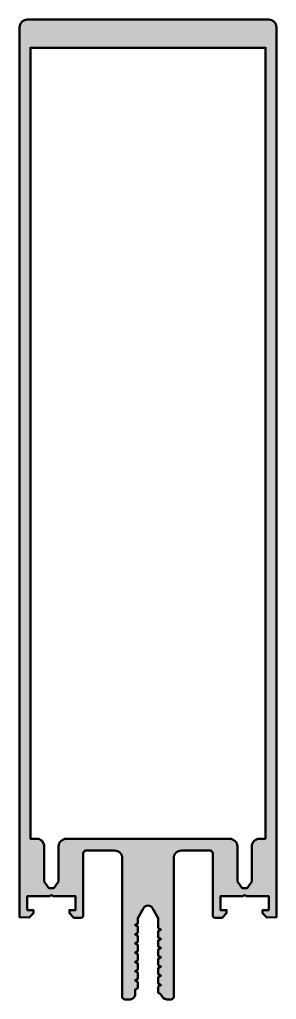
# Model space of a CAD drawing. Extents: x -25 to 25, y -16 to 175.
import ezdxf

# ---------------------------------------------------------------- set-up
doc = ezdxf.new("R2010")
doc.units = 0
doc.layers.add('0S-Alu contour', color=7, linetype='Continuous', lineweight=50)
doc.layers.add('0S-Alu hatch', color=252, linetype='Continuous', lineweight=25)

# ---------------------------------------------------------------- blocks, each defined once
blk = doc.blocks.new('322310__5682B263_BFF3_4427_80BB_B34D6B23DF9E_')
at = {"layer": '0S-Alu hatch'}
h = blk.add_hatch(color=256, dxfattribs=at)
edge = h.paths.add_edge_path()
edge.add_ellipse((23.49999999999997, 173.4999999999999), major_axis=(-1.500000000000028, 0), ratio=1, start_angle=180, end_angle=269.9999999999984, ccw=False)
edge.add_line((25, 173.5), (25, 0))
edge.add_line((25, 0), (23.11511230468749, -0.01519775390625))
edge.add_line((23.11511230468749, -0.01519775390625), (22.29962158203125, 0.8002929687500284))
edge.add_line((22.29962158203125, 0.8002929687500284), (22.29962158203125, 1.4002685546875))
edge.add_line((22.29962158203125, 1.4002685546875), (23.4996337890625, 1.4002685546875))
edge.add_line((23.4996337890625, 1.4002685546875), (23.4996337890625, 4.1007080078125))
edge.add_line((23.4996337890625, 4.1007080078125), (19.04766845703125, 4.1007080078125))
edge.add_arc((18.79864501953125, 4.046121894272232), 0.2549359060935657, 12.36372929278579, 167.6362707072142)
edge.add_line((18.54962158203125, 4.1007080078125), (14.099609375, 4.1007080078125))
edge.add_line((14.099609375, 4.1007080078125), (14.099609375, 1.3992919921875))
edge.add_line((14.099609375, 1.3992919921875), (15.29962158203125, 1.3992919921875))
edge.add_line((15.29962158203125, 1.3992919921875), (15.29962158203125, 0.7993164062499716))
edge.add_line((15.29962158203125, 0.7993164062499716), (14.41497802734381, -0.0853271484374432))
edge.add_line((14.41497802734381, -0.0853271484374432), (13.10397338867187, -0.0958862304687216))
edge.add_ellipse((13.1000857585438, 0.4041783288424328), major_axis=(-0.5000796707996354, 0), ratio=1, start_angle=0.014389773097377656, end_angle=90.44542311020768, ccw=False)
edge.add_line((12.60000610351562, 0.4040527343749509), (12.60000610351562, 12.50009155273437))
edge.add_arc((12.10019351790385, 12.5002789671226), 0.4998126207491004, 359.9785158411887, 450.0214841588046)
edge.add_line((12.10000610351562, 13.00009155273437), (6.5, 13.00009155273437))
edge.add_arc((6.499242772819044, 11.50084877991534), 1.499242964046565, 89.97106144601884, 180.0289385539796)
edge.add_line((5.000000000000003, 11.50009155273443), (5.000030517578128, -15.49969482421875))
edge.add_ellipse((4.498800052363177, -15.49853760236821), major_axis=(-0.5012318010880876, 0), ratio=1, start_angle=90.98839986225317, end_angle=179.8677179166249, ccw=False)
edge.add_line((4.507446289062446, -15.99969482421875), (3.657775878906274, -15.99969482421875))
edge.add_ellipse((3.754257652131737, -14.74823995284213), major_axis=(-1.255168525600047, 0), ratio=1, start_angle=11.570800747698684, end_angle=85.59146311381909, ccw=False)
edge.add_line((2.524597167968703, -15), (1.999816894531246, -14.695556640625))
edge.add_line((1.999816894531246, -14.695556640625), (1.999511718749996, -13.48895263671872))
edge.add_line((1.999511718749996, -13.48895263671872), (2.499572753906253, -13.20001220703128))
edge.add_line((2.499572753906253, -13.20001220703128), (1.99981689453125, -12.91094970703125))
edge.add_line((1.99981689453125, -12.91094970703125), (1.99951171875, -11.68896484375))
edge.add_line((1.99951171875, -11.68896484375), (2.49957275390625, -11.4000244140625))
edge.add_line((2.49957275390625, -11.4000244140625), (1.99981689453125, -11.1109619140625))
edge.add_line((1.99981689453125, -11.1109619140625), (1.99951171875, -9.8880615234375))
edge.add_line((1.99951171875, -9.8880615234375), (2.49957275390625, -9.5999755859375))
edge.add_line((2.49957275390625, -9.5999755859375), (1.99981689453125, -9.31103515625))
edge.add_line((1.99981689453125, -9.31103515625), (1.99951171875, -8.088134765625))
edge.add_line((1.99951171875, -8.088134765625), (2.49957275390625, -7.800048828125))
edge.add_line((2.49957275390625, -7.800048828125), (1.99981689453125, -7.5111083984375))
edge.add_line((1.99981689453125, -7.5111083984375), (1.99951171875, -6.2880859375))
edge.add_line((1.99951171875, -6.2880859375), (2.49957275390625, -6))
edge.add_line((2.49957275390625, -6), (1.99981689453125, -5.7109375))
edge.add_line((1.99981689453125, -5.7109375), (1.99951171875, -4.48809814453125))
edge.add_line((1.99951171875, -4.48809814453125), (2.49957275390625, -4.20001220703125))
edge.add_line((2.49957275390625, -4.20001220703125), (1.99981689453125, -3.91107177734375))
edge.add_line((1.99981689453125, -3.91107177734375), (1.99951171875, -2.6881103515625))
edge.add_line((1.99951171875, -2.6881103515625), (2.49957275390625, -2.4000244140625))
edge.add_line((2.49957275390625, -2.4000244140625), (1.99981689453125, -2.111083984375))
edge.add_line((1.99981689453125, -2.111083984375), (1.99920654296875, -0.1644287109375))
edge.add_line((1.99920654296875, -0.1644287109375), (0.87847900390625, 1.78204345703125))
edge.add_arc((0.002105712890625, 1.300276847618022), 1.000064603488732, 28.79881091549187, 151.2011890845081)
edge.add_line((-0.8742675781249996, 1.78204345703125), (-1.99810791015625, -0.1644287109375))
edge.add_line((-1.99810791015625, -0.1644287109375), (-2.00048828125, -1.2110595703125))
edge.add_line((-2.00048828125, -1.2110595703125), (-2.50054931640625, -1.5))
edge.add_line((-2.50054931640625, -1.5), (-2.00048828125, -1.7880859375))
edge.add_line((-2.00048828125, -1.7880859375), (-2.00048828125, -3.0111083984375))
edge.add_line((-2.00048828125, -3.0111083984375), (-2.50054931640625, -3.300048828125))
edge.add_line((-2.50054931640625, -3.300048828125), (-2.00048828125, -3.588134765625))
edge.add_line((-2.00048828125, -3.588134765625), (-2.00048828125, -4.8109130859375))
edge.add_line((-2.00048828125, -4.8109130859375), (-2.50054931640625, -5.0999755859375))
edge.add_line((-2.50054931640625, -5.0999755859375), (-2.00048828125, -5.3880615234375))
edge.add_line((-2.00048828125, -5.3880615234375), (-2.00048828125, -6.611083984375))
edge.add_line((-2.00048828125, -6.611083984375), (-2.50054931640625, -6.9000244140625))
edge.add_line((-2.50054931640625, -6.9000244140625), (-2.00048828125, -7.1881103515625))
edge.add_line((-2.00048828125, -7.1881103515625), (-2.00048828125, -8.41107177734375))
edge.add_line((-2.00048828125, -8.41107177734375), (-2.50054931640625, -8.700012207031278))
edge.add_line((-2.50054931640625, -8.700012207031278), (-2.00048828125, -8.98809814453125))
edge.add_line((-2.00048828125, -8.98809814453125), (-2.00048828125, -10.2109375))
edge.add_line((-2.00048828125, -10.2109375), (-2.50054931640625, -10.5))
edge.add_line((-2.50054931640625, -10.5), (-2.00048828125, -10.7889404296875))
edge.add_line((-2.00048828125, -10.7889404296875), (-2.00048828125, -12.010986328125))
edge.add_line((-2.00048828125, -12.010986328125), (-2.50054931640625, -12.300048828125))
edge.add_line((-2.50054931640625, -12.300048828125), (-2.00048828125, -12.5889892578125))
edge.add_line((-2.00048828125, -12.5889892578125), (-2.00048828125, -13.7955322265625))
edge.add_line((-2.00048828125, -13.7955322265625), (-2.4981689453125, -14.10003662109369))
edge.add_line((-2.4981689453125, -14.10003662109369), (-2.500549316406253, -15.00268554687497))
edge.add_ellipse((-3.500161316476203, -15.00307354680505), major_axis=(-0.999612075371137, 0), ratio=1, start_angle=89.97776061379312, end_angle=180.0222393862167, ccw=False)
edge.add_line((-3.50054931640625, -16.002685546875), (-4.5006103515625, -16.002685546875))
edge.add_ellipse((-4.501260466445914, -15.50394321013623), major_axis=(-0.4987427604537304, 0), ratio=1, start_angle=0.20610678626849221, end_angle=90.0746854942472, ccw=False)
edge.add_line((-5, -15.50573730468753), (-5, 11.50009155273437))
edge.add_arc((-6.499254151589667, 11.50083740114471), 1.499254337111854, 359.9714965187958, 450.0285034812129)
edge.add_line((-6.5, 13.00009155273437), (-12.10000610351562, 13.00009155273437))
edge.add_arc((-12.10019351790385, 12.5002789671226), 0.4998126207491004, 89.9785158411953, 180.0214841588282)
edge.add_line((-12.60000610351562, 12.50009155273432), (-12.60000610351562, 0.4040527343750569))
edge.add_ellipse((-13.10008575854392, 0.4041783288425279), major_axis=(-0.5000796707997588, 0), ratio=1, start_angle=89.5545768898034, end_angle=179.9856102269027, ccw=False)
edge.add_line((-13.10397338867189, -0.09588623046875), (-14.41497802734375, -0.0853271484375))
edge.add_line((-14.41497802734375, -0.0853271484375), (-15.29962158203125, 0.79931640625))
edge.add_line((-15.29962158203125, 0.79931640625), (-15.29962158203125, 1.3992919921875))
edge.add_line((-15.29962158203125, 1.3992919921875), (-14.099609375, 1.3992919921875))
edge.add_line((-14.099609375, 1.3992919921875), (-14.099609375, 4.1007080078125))
edge.add_line((-14.099609375, 4.1007080078125), (-18.54962158203125, 4.1007080078125))
edge.add_arc((-18.79864501953125, 4.046121894272232), 0.2549359060935657, 12.36372929278579, 167.6362707072142)
edge.add_line((-19.04766845703125, 4.1007080078125), (-23.4996337890625, 4.1007080078125))
edge.add_line((-23.4996337890625, 4.1007080078125), (-23.4996337890625, 1.4002685546875))
edge.add_line((-23.4996337890625, 1.4002685546875), (-22.29962158203125, 1.4002685546875))
edge.add_line((-22.29962158203125, 1.4002685546875), (-22.29962158203125, 0.80029296875))
edge.add_line((-22.29962158203125, 0.80029296875), (-23.1151123046875, -0.01519775390625))
edge.add_line((-23.1151123046875, -0.01519775390625), (-25, 0))
edge.add_line((-25, 0), (-25, 173.5))
edge.add_ellipse((-23.50000000000002, 173.5), major_axis=(-1.499999999999981, 0), ratio=1, start_angle=269.9999999999993, end_angle=360, ccw=False)
edge.add_line((-23.5, 175), (23.50000000000001, 175))
edge = h.paths.add_edge_path()
edge.add_line((22.89971923828125, 15.30007934570312), (22.89971923828125, 169.5))
edge.add_line((22.89971923828125, 169.5), (-22.90020751953125, 169.5))
edge.add_line((-22.90020751953125, 169.5), (-22.90020751953125, 15.32254028320312))
edge.add_line((-22.90020751953125, 15.32254028320312), (-21.700927734375, 15.32254028320312))
edge.add_ellipse((-21.700927734375, 13.82254028320312), major_axis=(-1.5, 0), ratio=1, start_angle=180, end_angle=270, ccw=False)
edge.add_line((-20.200927734375, 13.82254028320312), (-20.200927734375, 6.99969482421875))
edge.add_line((-20.200927734375, 6.99969482421875), (-19.29373168945313, 5.704116821289062))
edge.add_line((-19.29373168945313, 5.704116821289062), (-18.30810546875, 5.704116821289062))
edge.add_line((-18.30810546875, 5.704116821289062), (-17.40090942382812, 6.999710083007812))
edge.add_line((-17.40090942382812, 6.999710083007812), (-17.40090942382812, 13.80007934572674))
edge.add_ellipse((-15.90090503293038, 13.80007495480538), major_axis=(-1.500004390904174, 0), ratio=1, start_angle=270.0001677194486, end_angle=359.99983227964947, ccw=False)
edge.add_line((-15.90090942382813, 15.30007934570312), (15.90042114257813, 15.30007934570312))
edge.add_ellipse((15.90041538270128, 13.80007358582628), major_axis=(-1.5000057598879, 0), ratio=1, start_angle=180.0002200103621, end_angle=269.9997799897555, ccw=False)
edge.add_line((17.40042114257813, 13.80007934570312), (17.40042114257813, 6.999694824218778))
edge.add_line((17.40042114257813, 6.999694824218778), (18.30761718749999, 5.704116821289062))
edge.add_line((18.30761718749999, 5.704116821289062), (19.29324340820313, 5.704116821289062))
edge.add_line((19.29324340820313, 5.704116821289062), (20.200439453125, 6.999694824218778))
edge.add_line((20.200439453125, 6.999694824218778), (20.200439453125, 13.80007934570621))
edge.add_ellipse((21.70044521300184, 13.80007358582628), major_axis=(-1.500005759887893, 0), ratio=1, start_angle=270.00022001024394, end_angle=359.999779989638, ccw=False)
edge.add_line((21.700439453125, 15.30007934570312), (22.89971923828125, 15.30007934570312))
at = {"layer": '0S-Alu contour', "color": 7}
for points in [[(-23.5, 175), (23.50000000000001, 175)], [(-19.04766845703125, 4.1007080078125), (-23.4996337890625, 4.1007080078125), (-23.4996337890625, 1.4002685546875), (-22.29962158203125, 1.4002685546875), (-22.29962158203125, 0.80029296875), (-23.1151123046875, -0.01519775390625), (-25, 0), (-25, 173.5)], [(25, 173.5), (25, 0), (23.11511230468749, -0.01519775390625), (22.29962158203125, 0.8002929687500284), (22.29962158203125, 1.4002685546875), (23.4996337890625, 1.4002685546875), (23.4996337890625, 4.1007080078125), (19.04766845703125, 4.1007080078125)], [(22.89971923828125, 15.30007934570312), (22.89971923828125, 169.5), (-22.90020751953125, 169.5), (-22.90020751953125, 15.32254028320312), (-21.700927734375, 15.32254028320312)], [(-15.90090942382813, 15.30007934570312), (15.90042114257813, 15.30007934570312)], [(21.700439453125, 15.30007934570312), (22.89971923828125, 15.30007934570312)], [(-20.200927734375, 13.82254028320312), (-20.200927734375, 6.99969482421875), (-19.29373168945313, 5.704116821289062), (-18.30810546875, 5.704116821289062), (-17.40090942382812, 6.999710083007812), (-17.40090942382812, 13.80007934572674)], [(17.40042114257813, 13.80007934570312), (17.40042114257813, 6.999694824218778), (18.30761718749999, 5.704116821289062), (19.29324340820313, 5.704116821289062), (20.200439453125, 6.999694824218778), (20.200439453125, 13.80007934570621)], [(-12.60000610351562, 12.50009155273432), (-12.60000610351562, 0.4040527343750569)], [(-6.5, 13.00009155273437), (-12.10000610351562, 13.00009155273437)], [(-5, -15.50573730468753), (-5, 11.50009155273437)], [(5.000000000000003, 11.50009155273443), (5.000030517578128, -15.49969482421875)], [(12.10000610351562, 13.00009155273437), (6.5, 13.00009155273437)], [(12.60000610351562, 0.4040527343749509), (12.60000610351562, 12.50009155273437)], [(-13.10397338867189, -0.09588623046875), (-14.41497802734375, -0.0853271484375), (-15.29962158203125, 0.79931640625), (-15.29962158203125, 1.3992919921875), (-14.099609375, 1.3992919921875), (-14.099609375, 4.1007080078125), (-18.54962158203125, 4.1007080078125)], [(18.54962158203125, 4.1007080078125), (14.099609375, 4.1007080078125), (14.099609375, 1.3992919921875), (15.29962158203125, 1.3992919921875), (15.29962158203125, 0.7993164062499716), (14.41497802734381, -0.0853271484374432), (13.10397338867187, -0.0958862304687216)], [(-0.8742675781249996, 1.78204345703125), (-1.99810791015625, -0.1644287109375), (-2.00048828125, -1.2110595703125), (-2.50054931640625, -1.5), (-2.00048828125, -1.7880859375), (-2.00048828125, -3.0111083984375), (-2.50054931640625, -3.300048828125), (-2.00048828125, -3.588134765625), (-2.00048828125, -4.8109130859375), (-2.50054931640625, -5.0999755859375), (-2.00048828125, -5.3880615234375), (-2.00048828125, -6.611083984375), (-2.50054931640625, -6.9000244140625), (-2.00048828125, -7.1881103515625), (-2.00048828125, -8.41107177734375), (-2.50054931640625, -8.700012207031278), (-2.00048828125, -8.98809814453125), (-2.00048828125, -10.2109375), (-2.50054931640625, -10.5), (-2.00048828125, -10.7889404296875), (-2.00048828125, -12.010986328125), (-2.50054931640625, -12.300048828125), (-2.00048828125, -12.5889892578125), (-2.00048828125, -13.7955322265625), (-2.4981689453125, -14.10003662109369), (-2.500549316406253, -15.00268554687497)], [(2.524597167968703, -15), (1.999816894531246, -14.695556640625), (1.999511718749996, -13.48895263671872), (2.499572753906253, -13.20001220703128), (1.99981689453125, -12.91094970703125), (1.99951171875, -11.68896484375), (2.49957275390625, -11.4000244140625), (1.99981689453125, -11.1109619140625), (1.99951171875, -9.8880615234375), (2.49957275390625, -9.5999755859375), (1.99981689453125, -9.31103515625), (1.99951171875, -8.088134765625), (2.49957275390625, -7.800048828125), (1.99981689453125, -7.5111083984375), (1.99951171875, -6.2880859375), (2.49957275390625, -6), (1.99981689453125, -5.7109375), (1.99951171875, -4.48809814453125), (2.49957275390625, -4.20001220703125), (1.99981689453125, -3.91107177734375), (1.99951171875, -2.6881103515625), (2.49957275390625, -2.4000244140625), (1.99981689453125, -2.111083984375), (1.99920654296875, -0.1644287109375), (0.87847900390625, 1.78204345703125)], [(-3.50054931640625, -16.002685546875), (-4.5006103515625, -16.002685546875)], [(4.507446289062446, -15.99969482421875), (3.657775878906274, -15.99969482421875)]]:
    blk.add_lwpolyline(points, dxfattribs=at)
at = {"layer": '0S-Alu contour', "color": 7, "extrusion": (0, 0, -1)}
for centre, radius, start, end in [((23.50000000000002, 173.5), 1.499999999999982, 0, 90.00000000000067), ((-23.49999999999997, 173.4999999999999), 1.500000000000028, 90.0000000000016, 180), ((21.700927734375, 13.82254028320312), 1.5, 90, 180), ((15.90090503293038, 13.80007495480538), 1.500004390904174, 0.0001677203505296, 89.99983228055139), ((-15.90041538270128, 13.80007358582628), 1.5000057598879, 90.0002200102445, 179.9997799896379), ((-21.70044521300184, 13.80007358582628), 1.500005759887893, 0.0002200103620266, 89.99977998975605), ((13.10008575854392, 0.4041783288425279), 0.5000796707997588, 180.0143897730974, 270.4454231101966), ((-13.1000857585438, 0.4041783288424328), 0.5000796707996354, 269.5545768897923, 359.9856102269026), ((3.500161316476203, -15.00307354680505), 0.999612075371137, 179.9777606137833, 270.0222393862069), ((-3.754257652131737, -14.74823995284213), 1.255168525600047, 274.408536886181, 348.4291992523013), ((4.501260466445914, -15.50394321013623), 0.4987427604537304, 269.9253145057528, 359.7938932137315), ((-4.498800052363177, -15.49853760236821), 0.5012318010880876, 180.1322820833752, 269.0116001377468)]:
    blk.add_arc(centre, radius, start, end, dxfattribs=at)
at = {"layer": '0S-Alu contour', "color": 7}
for centre, radius, start, end in [((-12.10019351790385, 12.5002789671226), 0.4998126207491004, 89.9785158411953, 180.0214841588282), ((-6.499254151589667, 11.50083740114471), 1.499254337111854, 359.9714965187958, 90.02850348121294), ((6.499242772819044, 11.50084877991534), 1.499242964046565, 89.97106144601884, 180.0289385539796), ((12.10019351790385, 12.5002789671226), 0.4998126207491004, 359.9785158411887, 90.0214841588047), ((-18.79864501953125, 4.046121894272232), 0.2549359060935657, 12.36372929278579, 167.6362707072142), ((18.79864501953125, 4.046121894272232), 0.2549359060935657, 12.36372929278579, 167.6362707072142), ((0.002105712890625, 1.300276847618022), 1.000064603488732, 28.79881091549187, 151.2011890845081)]:
    blk.add_arc(centre, radius, start, end, dxfattribs=at)
blk = doc.blocks.new('322310__8B707EE0_EA44_4FE7_83CD_D874E7616B7C_')
at = {"layer": '0S-Alu contour', "color": 7}
blk.add_blockref('322310__5682B263_BFF3_4427_80BB_B34D6B23DF9E_', (0, 0), dxfattribs=at)

msp = doc.modelspace()

# ---------------------------------------------------------------- block references
at = {"layer": '0S-Alu contour', "color": 7}
msp.add_blockref('322310__8B707EE0_EA44_4FE7_83CD_D874E7616B7C_', (0, 0), dxfattribs=at)

doc.saveas('drawing.dxf')
